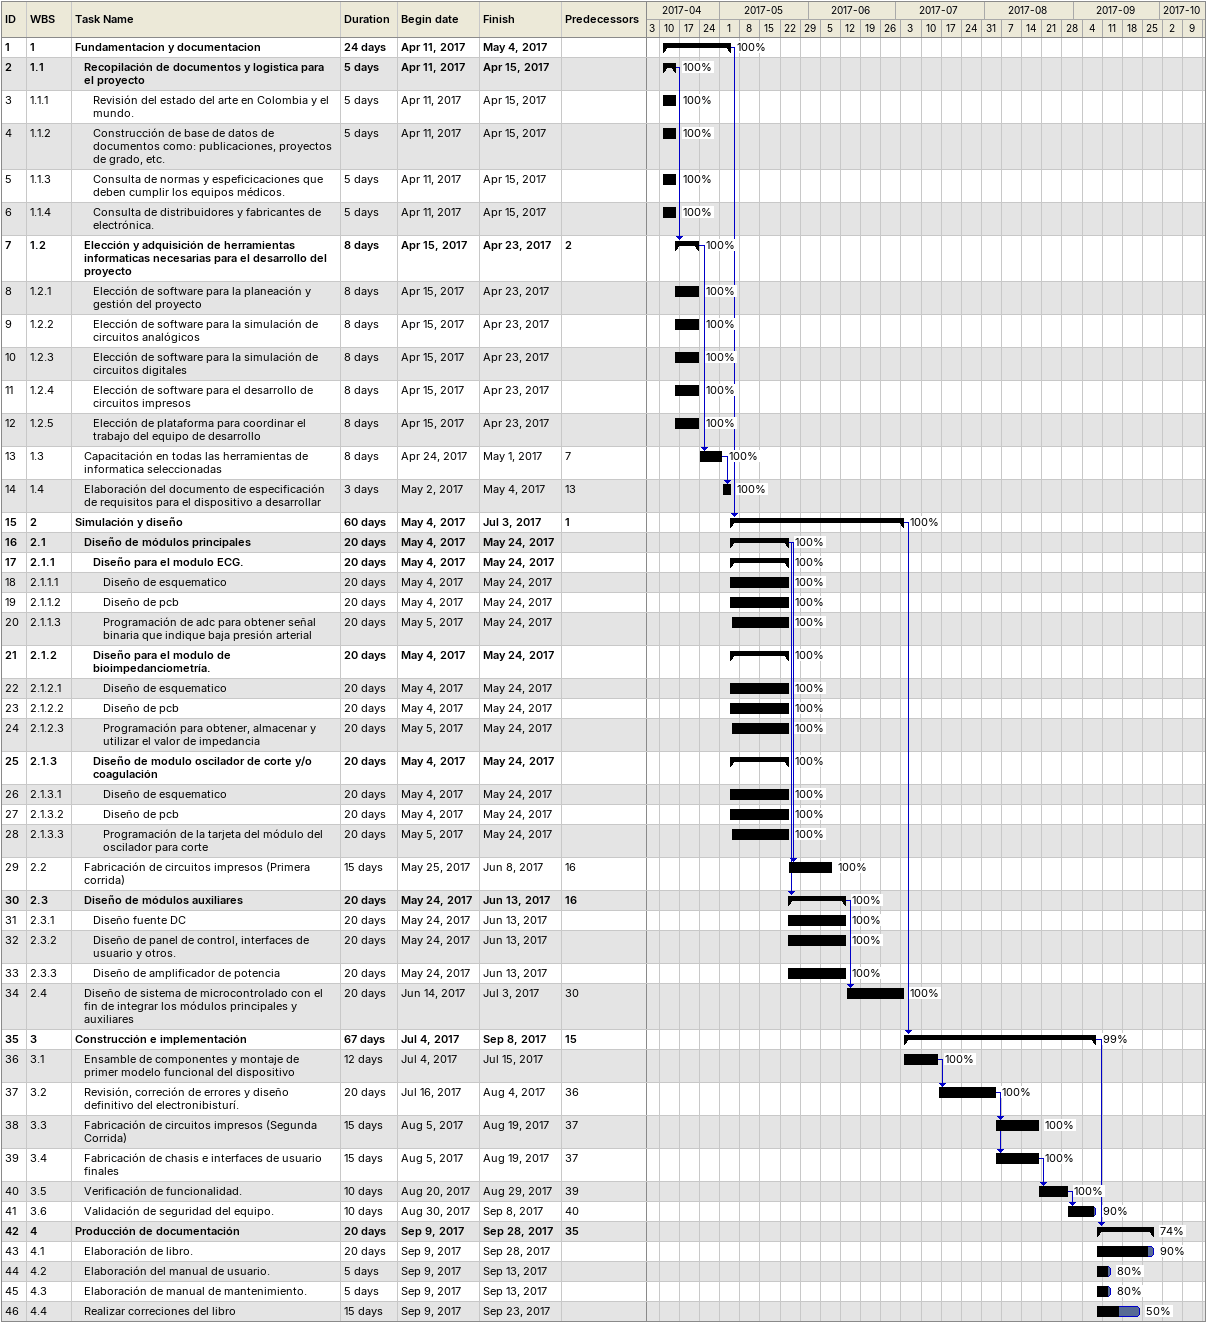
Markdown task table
| ID | WBS | Task | Duration | Start | Finish | Predecessors | % complete |
|---|---|---|---|---|---|---|---|
| 1 | 1 | **Fundamentacion y documentacion** | 24d | 2017-04-11 | 2017-05-04 |  | 100 |
| 2 | 1.1 | **Recopilación de documentos y logistica para el proyecto** | 5d | 2017-04-11 | 2017-04-15 |  | 100 |
| 3 | 1.1.1 | Revisión del estado del arte en Colombia y el mundo. | 5d | 2017-04-11 | 2017-04-15 |  | 100 |
| 4 | 1.1.2 | Construcción de base de datos de documentos como: publicaciones, proyectos de grado, etc. | 5d | 2017-04-11 | 2017-04-15 |  | 100 |
| 5 | 1.1.3 | Consulta de normas y espeficicaciones que deben cumplir los equipos médicos. | 5d | 2017-04-11 | 2017-04-15 |  | 100 |
| 6 | 1.1.4 | Consulta de distribuidores y fabricantes de electrónica. | 5d | 2017-04-11 | 2017-04-15 |  | 100 |
| 7 | 1.2 | **Elección y adquisición de herramientas informaticas necesarias para el desarrollo del proyecto** | 8d | 2017-04-15 | 2017-04-23 | 2 | 100 |
| 8 | 1.2.1 | Elección de software para la planeación y gestión del proyecto | 8d | 2017-04-15 | 2017-04-23 |  | 100 |
| 9 | 1.2.2 | Elección de software para la simulación de circuitos analógicos | 8d | 2017-04-15 | 2017-04-23 |  | 100 |
| 10 | 1.2.3 | Elección de software para la simulación de circuitos digitales | 8d | 2017-04-15 | 2017-04-23 |  | 100 |
| 11 | 1.2.4 | Elección de software para el desarrollo de circuitos impresos | 8d | 2017-04-15 | 2017-04-23 |  | 100 |
| 12 | 1.2.5 | Elección de plataforma para coordinar el trabajo del equipo de desarrollo | 8d | 2017-04-15 | 2017-04-23 |  | 100 |
| 13 | 1.3 | Capacitación en todas las herramientas de informatica seleccionadas | 8d | 2017-04-24 | 2017-05-01 | 7 | 100 |
| 14 | 1.4 | Elaboración del documento de especificación de requisitos para el dispositivo a desarrollar | 3d | 2017-05-02 | 2017-05-04 | 13 | 100 |
| 15 | 2 | **Simulación y diseño** | 60d | 2017-05-04 | 2017-07-03 | 1 | 100 |
| 16 | 2.1 | **Diseño de módulos principales** | 20d | 2017-05-04 | 2017-05-24 |  | 100 |
| 17 | 2.1.1 | **Diseño para el modulo ECG.** | 20d | 2017-05-04 | 2017-05-24 |  | 100 |
| 18 | 2.1.1.1 | Diseño de esquematico | 20d | 2017-05-04 | 2017-05-24 |  | 100 |
| 19 | 2.1.1.2 | Diseño de pcb | 20d | 2017-05-04 | 2017-05-24 |  | 100 |
| 20 | 2.1.1.3 | Programación de adc para obtener señal binaria que indique baja presión arterial | 20d | 2017-05-05 | 2017-05-24 |  | 100 |
| 21 | 2.1.2 | **Diseño para el modulo de bioimpedanciometría.** | 20d | 2017-05-04 | 2017-05-24 |  | 100 |
| 22 | 2.1.2.1 | Diseño de esquematico | 20d | 2017-05-04 | 2017-05-24 |  | 100 |
| 23 | 2.1.2.2 | Diseño de pcb | 20d | 2017-05-04 | 2017-05-24 |  | 100 |
| 24 | 2.1.2.3 | Programación para obtener, almacenar y utilizar el valor de impedancia | 20d | 2017-05-05 | 2017-05-24 |  | 100 |
| 25 | 2.1.3 | **Diseño de modulo oscilador de corte y/o coagulación** | 20d | 2017-05-04 | 2017-05-24 |  | 100 |
| 26 | 2.1.3.1 | Diseño de esquematico | 20d | 2017-05-04 | 2017-05-24 |  | 100 |
| 27 | 2.1.3.2 | Diseño de pcb | 20d | 2017-05-04 | 2017-05-24 |  | 100 |
| 28 | 2.1.3.3 | Programación de la tarjeta del módulo del oscilador para corte | 20d | 2017-05-05 | 2017-05-24 |  | 100 |
| 29 | 2.2 | Fabricación de circuitos impresos (Primera corrida) | 15d | 2017-05-25 | 2017-06-08 | 16 | 100 |
| 30 | 2.3 | **Diseño de módulos auxiliares** | 20d | 2017-05-24 | 2017-06-13 | 16 | 100 |
| 31 | 2.3.1 | Diseño fuente DC | 20d | 2017-05-24 | 2017-06-13 |  | 100 |
| 32 | 2.3.2 | Diseño de panel de control, interfaces de usuario y otros. | 20d | 2017-05-24 | 2017-06-13 |  | 100 |
| 33 | 2.3.3 | Diseño de amplificador de potencia | 20d | 2017-05-24 | 2017-06-13 |  | 100 |
| 34 | 2.4 | Diseño de sistema de microcontrolado con el fin de integrar los módulos principales y auxiliares | 20d | 2017-06-14 | 2017-07-03 | 30 | 100 |
| 35 | 3 | **Construcción e implementación** | 67d | 2017-07-04 | 2017-09-08 | 15 | 99 |
| 36 | 3.1 | Ensamble de componentes y montaje de primer modelo funcional del dispositivo | 12d | 2017-07-04 | 2017-07-15 |  | 100 |
| 37 | 3.2 | Revisión, correción de errores y diseño definitivo del electronibisturí. | 20d | 2017-07-16 | 2017-08-04 | 36 | 100 |
| 38 | 3.3 | Fabricación de circuitos impresos (Segunda Corrida) | 15d | 2017-08-05 | 2017-08-19 | 37 | 100 |
| 39 | 3.4 | Fabricación de chasis e interfaces de usuario finales | 15d | 2017-08-05 | 2017-08-19 | 37 | 100 |
| 40 | 3.5 | Verificación de funcionalidad. | 10d | 2017-08-20 | 2017-08-29 | 39 | 100 |
| 41 | 3.6 | Validación de seguridad del equipo. | 10d | 2017-08-30 | 2017-09-08 | 40 | 90 |
| 42 | 4 | **Producción de documentación** | 20d | 2017-09-09 | 2017-09-28 | 35 | 74 |
| 43 | 4.1 | Elaboración de libro. | 20d | 2017-09-09 | 2017-09-28 |  | 90 |
| 44 | 4.2 | Elaboración del manual de usuario. | 5d | 2017-09-09 | 2017-09-13 |  | 80 |
| 45 | 4.3 | Elaboración de manual de mantenimiento. | 5d | 2017-09-09 | 2017-09-13 |  | 80 |
| 46 | 4.4 | Realizar correciones del libro | 15d | 2017-09-09 | 2017-09-23 |  | 50 |
